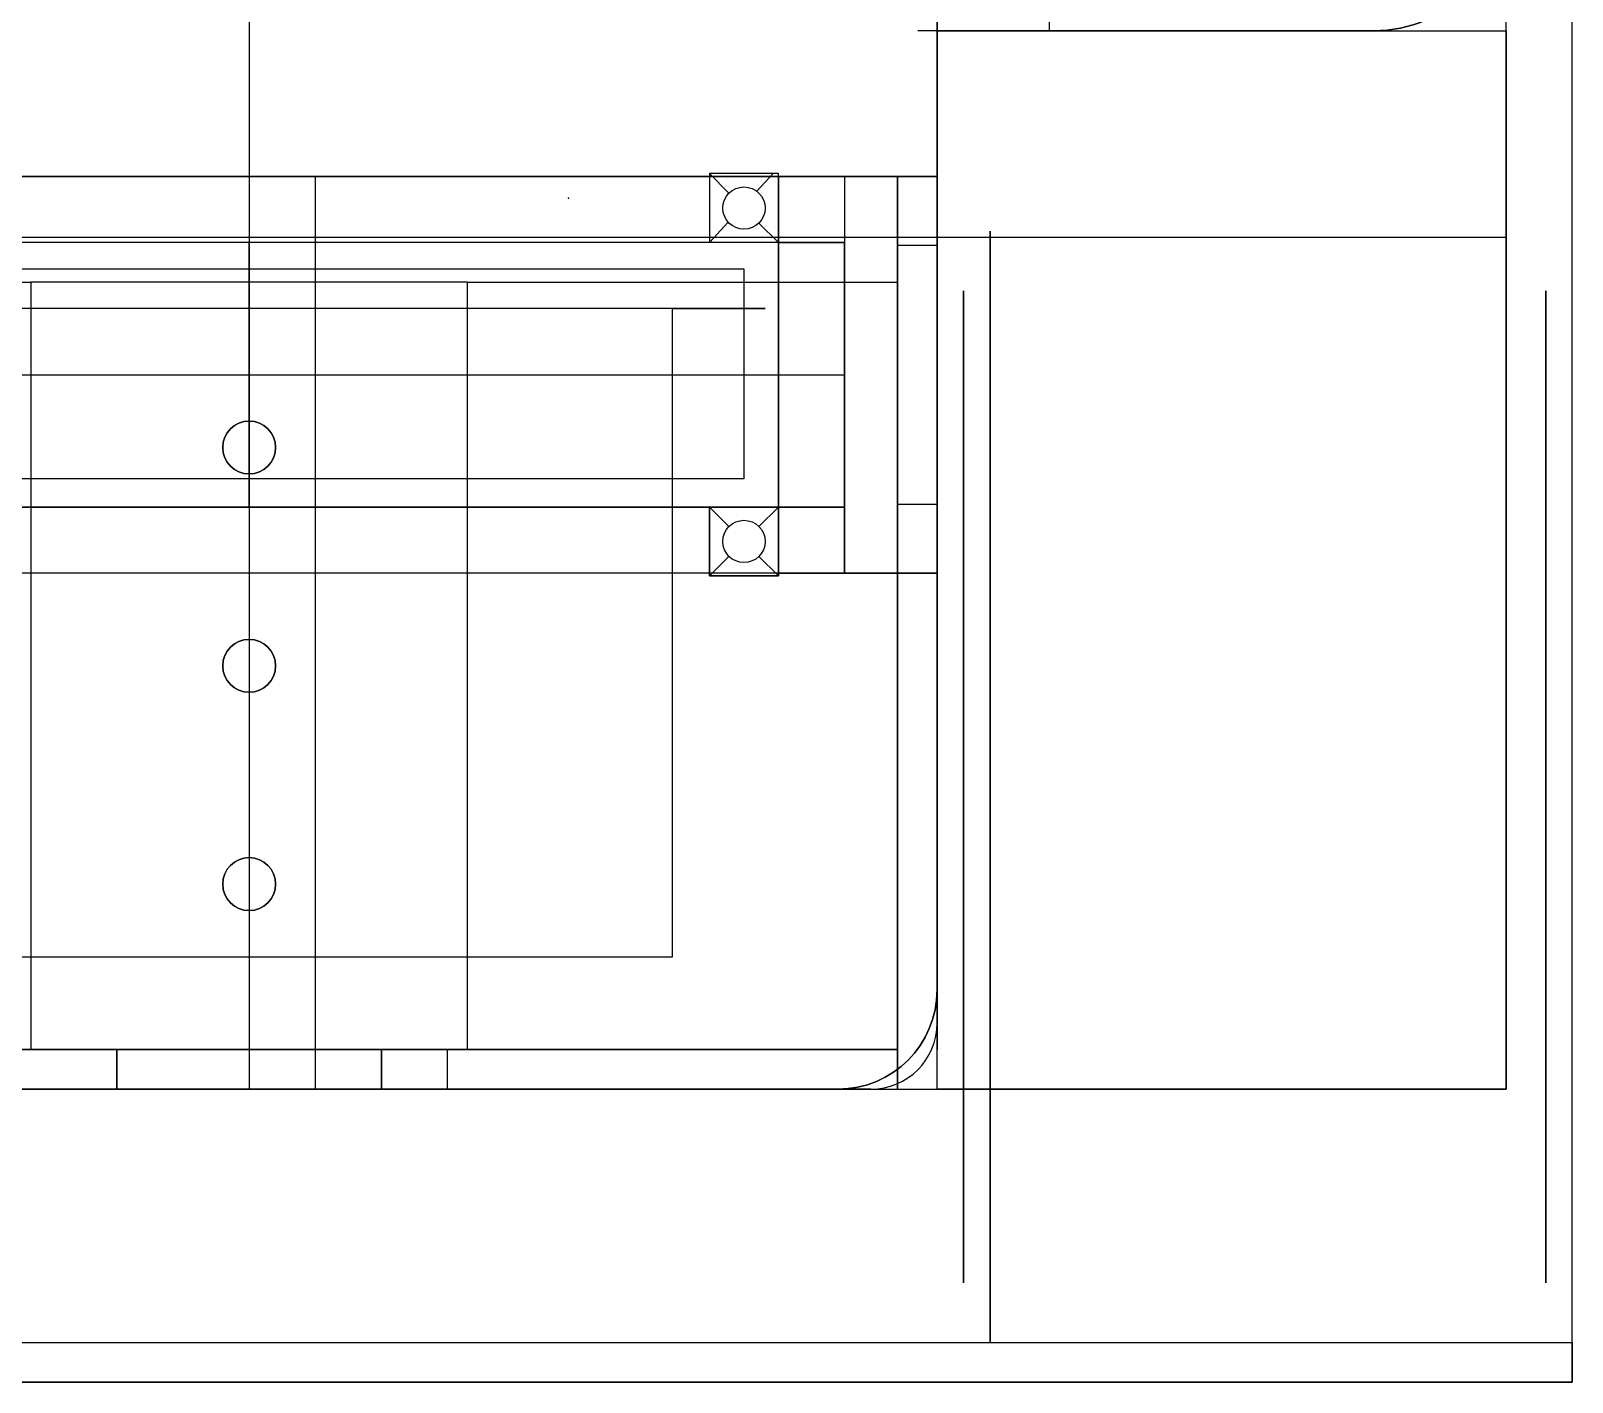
# Model space of a CAD drawing. Header units: millimetres. Extents: x -38 to 195, y -22 to 201.
# Drawn here: x 78.5 to 195, y -22.2 to 80 of the extents above; entities that cross this region are included whole.
import ezdxf

# ---------------------------------------------------------------- set-up
doc = ezdxf.new("R2010")
doc.units = ezdxf.units.MM
doc.header["$MEASUREMENT"] = 0
for name, color, linetype in [('75-50 wheel v2_Sketch1', 7, 'Continuous'), ('75-50 wheel v2_Sketch2', 7, 'Continuous'), ('75-50 wheel v2_Sketch3', 7, 'Continuous'), ('75-50 wheel v2_Sketch4', 7, 'Continuous'), ('Checker v1_Sketch1', 7, 'Continuous'), ('Checker v1_Sketch2', 7, 'Continuous'), ('E18-D80NK_Adjustable_Mounting_Bracket v7_Sketch1', 7, 'Continuous'), ('front weight v9_Sketch1', 7, 'Continuous'), ('robot v30#1_Sketch3', 7, 'Continuous'), ('rubber v2_Sketch1', 7, 'Continuous'), ('top bodY v24_Sketch1', 7, 'Continuous'), ('top bodY v24_Sketch10', 7, 'Continuous'), ('top bodY v24_Sketch14', 7, 'Continuous'), ('top bodY v24_Sketch16', 7, 'Continuous'), ('top bodY v24_Sketch17', 7, 'Continuous'), ('top bodY v24_Sketch5', 7, 'Continuous'), ('top bodY v24_Sketch6', 7, 'Continuous'), ('top bodY v24_Sketch7', 7, 'Continuous'), ('top bodY v24_Sketch9', 7, 'Continuous'), ('Worm Gear Holder v20_Sketch1', 7, 'Continuous'), ('Worm Gear Holder v20_Sketch10', 7, 'Continuous'), ('Worm Gear Holder v20_Sketch12', 7, 'Continuous'), ('Worm Gear Holder v20_Sketch13', 7, 'Continuous'), ('Worm Gear Holder v20_Sketch14', 7, 'Continuous'), ('Worm Gear Holder v20_Sketch16', 7, 'Continuous'), ('Worm Gear Holder v20_Sketch17', 7, 'Continuous'), ('Worm Gear Holder v20_Sketch18', 7, 'Continuous'), ('Worm Gear Holder v20_Sketch19', 7, 'Continuous'), ('Worm Gear Holder v20_Sketch2', 7, 'Continuous'), ('Worm Gear Holder v20_Sketch20', 7, 'Continuous'), ('Worm Gear Holder v20_Sketch21', 7, 'Continuous'), ('Worm Gear Holder v20_Sketch22', 7, 'Continuous'), ('Worm Gear Holder v20_Sketch26', 7, 'Continuous'), ('Worm Gear Holder v20_Sketch28', 7, 'Continuous'), ('Worm Gear Holder v20_Sketch29', 7, 'Continuous'), ('Worm Gear Holder v20_Sketch30', 7, 'Continuous'), ('Worm Gear Holder v20_Sketch31', 7, 'Continuous'), ('Worm Gear Holder v20_Sketch32', 7, 'Continuous'), ('Worm Gear Holder v20_Sketch33', 7, 'Continuous'), ('Worm Gear Holder v20_Sketch5', 7, 'Continuous'), ('Worm Gear Holder v20_Sketch6', 7, 'Continuous'), ('Worm Gear Holder v20_Sketch7', 7, 'Continuous'), ('Worm Gear Holder v20_Sketch8', 7, 'Continuous')]:
    doc.layers.add(name, color=color, linetype=linetype)

# ---------------------------------------------------------------- blocks, each defined once
blk = doc.blocks.new('WormGearHolderv20')
at = {"layer": 'Worm Gear Holder v20_Sketch1'}
for p, q in [((0, 5.6, 3.95), (0, 0, 3.95)), ((0, 0), (0, 5.6)), ((0, 5.6), (0, 5.6, 3.95)), ((0, 0, 1.95), (0, 5.5, 1.95)), ((0, 4.584, 1.162), (0, 4.464, 1.305)), ((0, 4.584, 2.738), (0, 4.464, 2.595)), ((0, 4.315, 0.938), (0, 4.196, 1.082)), ((0, 4.315, 2.962), (0, 4.196, 2.818)), ((0, 1.88, 0.95), (0, 3.7, 0.95)), ((0, 1.88, 2.95), (0, 3.7, 2.95)), ((0, 2.8, 3.95), (0, 2.8)), ((0, 1.285, 2.962), (0, 1.404, 2.818)), ((0, 1.285, 0.938), (0, 1.404, 1.082)), ((0, 1.15, 1.05), (0, 1.038, 0.916)), ((0, 1.016, 2.738), (0, 1.136, 2.595)), ((0, 1.016, 1.162), (0, 1.136, 1.305)), ((0, 0, 3.95), (0, 0))]:
    blk.add_line(p, q, dxfattribs=at)
at = {"layer": 'Worm Gear Holder v20_Sketch1', "extrusion": (1, 0, 0)}
for centre, radius in [((4.766, 3.36), 0.4), ((4.759, 0.59), 0.4), ((4.766, 3.36), 0.225), ((4.759, 0.59), 0.225), ((0.774, 3.36), 0.4), ((0.759, 0.59), 0.4), ((0.774, 3.36), 0.225), ((0.759, 0.59), 0.225)]:
    blk.add_circle(centre, radius, dxfattribs=at)
for centre, radius, start, end in [((3.7, 1.95), 1, 319.8563, 40.1437), ((4.45, 1.05), 0.175, 219.6585, 39.9527), ((4.45, 2.85), 0.175, 320.0473, 140.3415), ((3.7, 1.95), 1, 269.9935, 299.7548), ((3.7, 1.95), 1, 60.2452, 90.0065), ((1.9, 1.95), 1, 240.2452, 271.1546), ((1.9, 1.95), 1, 88.8454, 119.7548), ((1.15, 1.05), 0.175, 140.0473, 320.3415), ((1.15, 2.85), 0.175, 39.6585, 219.9527), ((1.9, 1.95), 1, 139.8563, 220.1437)]:
    blk.add_arc(centre, radius, start, end, dxfattribs=at)
at = {"layer": 'Worm Gear Holder v20_Sketch1'}
blk.add_point((0, 0), dxfattribs=at)
at = {"layer": 'Worm Gear Holder v20_Sketch10'}
for p, q in [((0.5, 5.9, 4.55), (4.2, 5.9, 4.55)), ((0.5, 5.9), (0.5, 5.9, 4.55)), ((0.5, 5.9, 2.275), (9.9, 5.9, 2.275)), ((9.9, 5.9), (0.5, 5.9)), ((9.15, 5.9, 3.8), (1.15, 5.9, 3.8)), ((9.15, 5.9, 0.75), (1.15, 5.9, 3.8)), ((1.15, 5.9, 3.8), (1.15, 5.9, 0.75)), ((1.15, 5.9, 0.75), (9.15, 5.9, 3.8)), ((1.15, 5.9, 0.75), (9.15, 5.9, 0.75)), ((4.2, 5.9, 4.55), (4.2, 5.9, 0.3)), ((4.2, 5.9, 0.3), (6.2, 5.9, 0.3)), ((6.2, 5.9, 0.3), (6.2, 5.9, 4.55)), ((6.2, 5.9, 4.55), (9.9, 5.9, 4.55))]:
    blk.add_line(p, q, dxfattribs=at)
for p in [(0, 5.9), (5.15, 5.9, 2.275)]:
    blk.add_point(p, dxfattribs=at)
at = {"layer": 'Worm Gear Holder v20_Sketch12'}
for p, q in [((6.2, 5.9, 0.3), (4.2, 5.9, 0.3)), ((4.2, 5.9, 0.3), (4.2, 5.6, 0.3)), ((6.2, 5.6, 0.3), (6.2, 5.9, 0.3)), ((3.55, 5.6, 0.3), (3.55, -0.2, 0.3)), ((4.2, 5.6, 0.3), (3.55, 5.6, 0.3)), ((6.85, 5.6, 0.3), (6.2, 5.6, 0.3)), ((6.85, -0.2, 0.3), (6.85, 5.6, 0.3)), ((0.3, -0.2, 0.3), (0.3, -1, 0.3)), ((3.55, -0.2, 0.3), (0.3, -0.2, 0.3)), ((10.1, -0.2, 0.3), (6.85, -0.2, 0.3)), ((0.3, -1, 0.3), (10.1, -1, 0.3))]:
    blk.add_line(p, q, dxfattribs=at)
for centre in [(5.2, 4.35, 0.3), (5.2, 2.7, 0.3), (5.2, 1.05, 0.3)]:
    blk.add_circle(centre, 0.2, dxfattribs=at)
blk.add_point((0, 0, 0.3), dxfattribs=at)
at = {"layer": 'Worm Gear Holder v20_Sketch13'}
for p, q in [((4.2, 5.9, 0.3), (4.2, 5.6, 0.3)), ((6.2, 5.9, 0.3), (4.2, 5.9, 0.3)), ((6.2, 5.6, 0.3), (6.2, 5.9, 0.3)), ((4.2, 5.6, 0.3), (3.55, 5.6, 0.3)), ((3.55, 5.6, 0.3), (3.55, -0.2, 0.3)), ((6.85, 5.6, 0.3), (6.2, 5.6, 0.3)), ((6.85, -0.2, 0.3), (6.85, 5.6, 0.3)), ((3.55, -0.2, 0.3), (0.3, -0.2, 0.3)), ((0.3, -0.2, 0.3), (0.3, -1, 0.3)), ((3.55, -0.2, 0.3), (6.85, -0.2, 0.3)), ((10.1, -0.2, 0.3), (6.85, -0.2, 0.3)), ((0.3, -1, 0.3), (10.1, -1, 0.3))]:
    blk.add_line(p, q, dxfattribs=at)
for centre in [(5.2, 4.35, 0.3), (5.2, 2.7, 0.3), (5.2, 1.05, 0.3)]:
    blk.add_circle(centre, 0.2, dxfattribs=at)
blk.add_point((0, 0, 0.3), dxfattribs=at)
at = {"layer": 'Worm Gear Holder v20_Sketch14'}
for p, q in [((0, -1, 0.3), (10.4, -1, 0.3)), ((0, -1, 4.55), (0, -1)), ((0, -1), (0, -1, 0.3)), ((10.4, -1), (0, -1)), ((0.3, -1, 4.55), (0, -1, 4.55)), ((0, -1), (10.4, -1)), ((10.1, -1, 0.3), (0.3, -1, 0.3)), ((0.3, -1, 0.3), (0.3, -1, 4.55))]:
    blk.add_line(p, q, dxfattribs=at)
blk.add_point((0, -1), dxfattribs=at)
at = {"layer": 'Worm Gear Holder v20_Sketch16'}
for p, q in [((0, 5.4, 4.55), (0, 5.4)), ((0, 5.4), (0, -3)), ((0, -1, 4.55), (0, 5.4, 4.55)), ((0, 4.584, 1.162), (0, 4.464, 1.305)), ((0, 4.464, 2.595), (0, 4.584, 2.738)), ((0, 4.315, 2.962), (0, 4.196, 2.818)), ((0, 4.196, 1.082), (0, 4.315, 0.938)), ((0, 3.7, 2.95), (0, 1.92, 2.95)), ((0, 1.92, 0.95), (0, 3.7, 0.95)), ((0, 1.285, 0.938), (0, 1.404, 1.082)), ((0, 1.404, 2.818), (0, 1.285, 2.962)), ((0, 1.016, 2.738), (0, 1.136, 2.595)), ((0, 1.136, 1.305), (0, 1.016, 1.162)), ((0, -1, 0.3), (0, -1, 4.55)), ((0, -3, 0.3), (0, -1, 0.3)), ((0, -3, 0.3), (0, -2.1, 0.3)), ((0, -2.1), (0, -3)), ((0, -2.1, 0.3), (0, -2.1))]:
    blk.add_line(p, q, dxfattribs=at)
at = {"layer": 'Worm Gear Holder v20_Sketch16', "extrusion": (-1, 0, 0)}
for centre in [(-4.766, 3.36), (-4.759, 0.59), (-0.774, 3.36), (-0.759, 0.59)]:
    blk.add_circle(centre, 0.325, dxfattribs=at)
for centre, radius, start, end in [((-3.7, 1.95), 1, 139.8563, 220.1437), ((-4.45, 1.05), 0.175, 140.0473, 320.3415), ((-4.45, 2.85), 0.175, 39.6585, 219.9527), ((-3.7, 1.95), 1, 89.9935, 119.7548), ((-3.7, 1.95), 1, 240.2452, 270.0065), ((-1.9, 1.95), 1, 268.8454, 299.7548), ((-1.9, 1.95), 1, 60.2452, 91.1546), ((-1.15, 1.05), 0.175, 219.6585, 39.9527), ((-1.15, 2.85), 0.175, 320.0473, 140.3415), ((-1.9, 1.95), 1, 319.8563, 40.1437)]:
    blk.add_arc(centre, radius, start, end, dxfattribs=at)
at = {"layer": 'Worm Gear Holder v20_Sketch16'}
blk.add_point((0, 0), dxfattribs=at)
at = {"layer": 'Worm Gear Holder v20_Sketch17'}
for p, q in [((6.2, 5.9, 0.3), (4.2, 5.9, 0.3)), ((4.2, 5.9, 0.3), (4.2, 5.6, 0.3)), ((6.2, 5.6, 0.3), (6.2, 5.9, 0.3)), ((3.55, 5.6, 0.3), (3.55, -0.2, 0.3)), ((4.2, 5.6, 0.3), (3.55, 5.6, 0.3)), ((6.85, 5.6, 0.3), (6.2, 5.6, 0.3)), ((6.85, -0.2, 0.3), (6.85, 5.6, 0.3)), ((0.3, -0.2, 0.3), (0.3, -1, 0.3)), ((3.55, -0.2, 0.3), (0.3, -0.2, 0.3)), ((10.1, -0.2, 0.3), (6.85, -0.2, 0.3)), ((0.3, -1, 0.3), (0, -1, 0.3)), ((0, -1, 0.3), (0, -2.1, 0.3)), ((0, -2.1, 0.3), (-0.85, -2.1, 0.3)), ((-0.85, -2.1, 0.3), (-0.85, -3, 0.3)), ((0, -2.1, 0.3), (0, -3, 0.3))]:
    blk.add_line(p, q, dxfattribs=at)
for centre in [(5.2, 4.35, 0.3), (5.2, 2.7, 0.3), (5.2, 1.05, 0.3)]:
    blk.add_circle(centre, 0.2, dxfattribs=at)
blk.add_point((0, 0, 0.3), dxfattribs=at)
at = {"layer": 'Worm Gear Holder v20_Sketch18'}
for p, q in [((9.9, 5.9, 4.55), (0.5, 5.9, 4.55)), ((0.3, 5.6, 4.55), (10.1, 5.6, 4.55)), ((0.3, 5.6, 4.55), (10.1, 5.6, 4.55)), ((0.3, -1, 4.55), (0.3, 5.6, 4.55)), ((0.3, 5.6, 4.55), (0.3, -1, 4.55)), ((0, 5.4, 4.55), (0, -1, 4.55)), ((0, -1, 4.55), (0.3, -1, 4.55)), ((10.1, -1, 4.55), (0.3, -1, 4.55))]:
    blk.add_line(p, q, dxfattribs=at)
blk.add_arc((0.5, 5.4, 4.55), 0.5, 90, 180, dxfattribs=at)
blk.add_point((0, 0, 4.55), dxfattribs=at)
at = {"layer": 'Worm Gear Holder v20_Sketch19'}
for p, q in [((3.55, 5.6, 0.3), (3.55, -0.2, 0.3)), ((6.85, 5.6, 0.3), (3.55, 5.6, 0.3)), ((6.85, -0.2, 0.3), (6.85, 5.6, 0.3)), ((0.3, -0.2, 0.3), (0.3, -1, 0.3)), ((3.55, -0.2, 0.3), (0.3, -0.2, 0.3)), ((10.1, -0.2, 0.3), (6.85, -0.2, 0.3)), ((0.3, -1, 0.3), (0, -1, 0.3)), ((0, -1, 0.3), (0, -2.1, 0.3)), ((-0.85, -2.1, 0.3), (-0.85, -3, 0.3)), ((0, -2.1, 0.3), (-0.85, -2.1, 0.3))]:
    blk.add_line(p, q, dxfattribs=at)
for centre in [(5.2, 4.35, 0.3), (5.2, 2.7, 0.3), (5.2, 1.05, 0.3)]:
    blk.add_circle(centre, 0.2, dxfattribs=at)
blk.add_point((0, 0, 0.3), dxfattribs=at)
at = {"layer": 'Worm Gear Holder v20_Sketch2'}
for p, q in [((0.3, 0), (0.3, 5.6)), ((0.3, 5.6, 3.95), (0.3, 0, 3.95)), ((0.3, 0), (0.3, 5.6)), ((0.3, 5.6), (0.3, 5.6, 0.3)), ((0.3, 5.6, 0.3), (0.3, 0, 0.3)), ((0.3, 5.6), (0.3, 5.6, 3.95)), ((0.3, 4.584, 2.738), (0.3, 4.464, 2.595)), ((0.3, 4.464, 1.305), (0.3, 4.584, 1.162)), ((0.3, 4.196, 2.818), (0.3, 4.315, 2.962)), ((0.3, 4.315, 0.938), (0.3, 4.196, 1.082)), ((0.3, 1.92, 2.95), (0.3, 3.7, 2.95)), ((0.3, 3.7, 0.95), (0.3, 1.92, 0.95)), ((0.3, 1.404, 1.082), (0.3, 1.285, 0.938)), ((0.3, 1.285, 2.962), (0.3, 1.404, 2.818)), ((0.3, 1.136, 2.595), (0.3, 1.016, 2.738)), ((0.3, 1.016, 1.162), (0.3, 1.136, 1.305)), ((0.3, 0, 3.95), (0.3, 0)), ((0.3, 0, 0.3), (0.3, 0))]:
    blk.add_line(p, q, dxfattribs=at)
at = {"layer": 'Worm Gear Holder v20_Sketch2', "extrusion": (1, 0, 0)}
for centre in [(4.766, 3.36, 0.3), (4.759, 0.59, 0.3), (0.774, 3.36, 0.3), (0.759, 0.59, 0.3)]:
    blk.add_circle(centre, 0.225, dxfattribs=at)
for centre, radius, start, end in [((3.7, 1.95, 0.3), 1, 319.8563, 40.1437), ((4.45, 1.05, 0.3), 0.175, 219.6585, 39.9527), ((4.45, 2.85, 0.3), 0.175, 320.0473, 140.3415), ((3.7, 1.95, 0.3), 1, 60.2452, 90.0065), ((3.7, 1.95, 0.3), 1, 269.9935, 299.7548), ((1.9, 1.95, 0.3), 1, 240.2452, 271.1546), ((1.9, 1.95, 0.3), 1, 88.8454, 119.7548), ((1.15, 1.05, 0.3), 0.175, 140.0473, 320.3415), ((1.15, 2.85, 0.3), 0.175, 39.6585, 219.9527), ((1.9, 1.95, 0.3), 1, 139.8563, 220.1437)]:
    blk.add_arc(centre, radius, start, end, dxfattribs=at)
at = {"layer": 'Worm Gear Holder v20_Sketch2'}
blk.add_point((0.3, 0), dxfattribs=at)
at = {"layer": 'Worm Gear Holder v20_Sketch20'}
for p, q in [((3.55, 5.6, 0.3), (3.55, -0.2, 0.3)), ((6.85, 5.6, 0.3), (3.55, 5.6, 0.3)), ((6.85, -0.2, 0.3), (6.85, 5.6, 0.3)), ((3.55, -0.2, 0.3), (0.3, -0.2, 0.3)), ((0.3, -0.2, 0.3), (0.3, -1, 0.3)), ((10.1, -0.2, 0.3), (6.85, -0.2, 0.3)), ((0.3, -1, 0.3), (0, -1, 0.3)), ((0, -1, 0.3), (0, -2.1, 0.3)), ((-0.85, -2.1, 0.3), (-0.85, -3, 0.3)), ((0, -2.1, 0.3), (-0.85, -2.1, 0.3))]:
    blk.add_line(p, q, dxfattribs=at)
for centre in [(5.2, 4.35, 0.3), (5.2, 2.7, 0.3), (5.2, 1.05, 0.3)]:
    blk.add_circle(centre, 0.2, dxfattribs=at)
blk.add_point((0, 0, 0.3), dxfattribs=at)
at = {"layer": 'Worm Gear Holder v20_Sketch21'}
for p, q in [((9.9, 5.9, 4.55), (0.5, 5.9, 4.55)), ((0, 5.4, 4.55), (0, -1, 4.55)), ((0, -1, 4.55), (10.4, -1, 4.55))]:
    blk.add_line(p, q, dxfattribs=at)
blk.add_arc((0.5, 5.4, 4.55), 0.5, 90, 180, dxfattribs=at)
blk.add_point((0, 0, 4.55), dxfattribs=at)
at = {"layer": 'Worm Gear Holder v20_Sketch22'}
for p, q in [((0, -1, 4.55), (0, 2, 4.55)), ((0.3, 2, 4.55), (0, 2, 4.55)), ((0, 2, 4.55), (10.4, 2, 4.55)), ((0.3, -1, 4.55), (0.3, 2, 4.55)), ((0.3, 2, 4.55), (0.3, 1.479, 4.55)), ((0.3, 1.479, 4.55), (0, 1.479, 4.55)), ((0.3, -0.479, 4.55), (0, -0.479, 4.55)), ((0.3, -1, 4.55), (0.3, -0.479, 4.55)), ((0.3, -1, 4.55), (0, -1, 4.55))]:
    blk.add_line(p, q, dxfattribs=at)
blk.add_point((0, 0, 4.55), dxfattribs=at)
at = {"layer": 'Worm Gear Holder v20_Sketch26'}
for p, q in [((0, 2, 4.55), (0, -1, 4.55)), ((1.2, 2, 4.55), (0, 2, 4.55)), ((0, 2, 4.55), (10.4, 2, 4.55)), ((0.7, 2, 4.55), (0.7, 1.5, 4.55)), ((0.7, -1, 4.55), (0.7, 2, 4.55)), ((1.2, 1.5, 4.55), (1.2, 2, 4.55)), ((1.2, -1, 4.55), (1.2, 2, 4.55)), ((1.2, 1.5, 4.55), (0.7, 1.5, 4.55)), ((0.7, -1, 4.55), (0.7, -0.5, 4.55)), ((1.2, -0.5, 4.55), (0.7, -0.5, 4.55)), ((0, -1, 4.55), (1.2, -1, 4.55))]:
    blk.add_line(p, q, dxfattribs=at)
blk.add_point((0, 0, 4.55), dxfattribs=at)
at = {"layer": 'Worm Gear Holder v20_Sketch28'}
for p, q in [((0.7, -0.5, 6.75), (0.7, 1.5, 6.75)), ((0.7, 1.5, 6.75), (0.7, 1.5, 4.55)), ((0.7, 1.5, 4.55), (0.7, -0.5, 4.55)), ((0.7, 1.2, 6.5), (0.7, -0.2, 6.5)), ((0.7, 1.2, 4.7), (0.7, 1.2, 6.5)), ((0.7, -0.2, 4.7), (0.7, 1.2, 4.7)), ((0.7, -0.2, 6.5), (0.7, -0.2, 4.7)), ((0.7, -0.5, 4.55), (0.7, -0.5, 6.75))]:
    blk.add_line(p, q, dxfattribs=at)
blk.add_point((0.7, 0), dxfattribs=at)
at = {"layer": 'Worm Gear Holder v20_Sketch29'}
for p, q in [((1.2, -0.5, 4.55), (1.2, 1.5, 4.55)), ((1.2, 1.5, 4.55), (1.2, 1.5, 6.75)), ((1.2, -0.5, 6.75), (1.2, 1.5, 6.75)), ((1.2, 1.5, 6.75), (1.2, 1.5, 6.5)), ((1.2, -0.5, 6.5), (1.2, 1.5, 6.5)), ((1.2, 1.5, 6.75), (1.2, -0.5, 6.75)), ((1.2, 1.2, 6.5), (1.2, 1.2, 4.7)), ((1.2, -0.2, 6.5), (1.2, 1.2, 6.5)), ((1.2, 1.2, 4.7), (1.2, -0.2, 4.7)), ((1.2, -0.2, 4.7), (1.2, -0.2, 6.5)), ((1.2, -0.5, 6.5), (1.2, -0.5, 6.75)), ((1.2, -0.5, 6.75), (1.2, -0.5, 4.55))]:
    blk.add_line(p, q, dxfattribs=at)
blk.add_point((1.2, 0), dxfattribs=at)
at = {"layer": 'Worm Gear Holder v20_Sketch30'}
for p, q in [((1.2, 1.5, 6.75), (1.2, 2.021, 6.75)), ((1.2, 2.021, 6.75), (1.721, 2.021, 6.75)), ((1.721, 2.021, 6.75), (1.721, 1.5, 6.75)), ((9.7, 1.5, 6.75), (0.7, 1.5, 6.75)), ((0.7, 1.5, 6.75), (0.7, -0.5, 6.75)), ((0.7, 1.5, 6.75), (9.7, 1.5, 6.75)), ((1.2, 1.5, 6.75), (1.721, 1.5, 6.75)), ((5.2, 1.5, 6.75), (5.2, -0.5, 6.75)), ((9.7, 0.5, 6.75), (0.7, 0.5, 6.75)), ((0.7, -0.5, 6.75), (9.7, -0.5, 6.75)), ((1.2, -0.5, 6.75), (1.2, -1.021, 6.75)), ((1.2, -0.5, 6.75), (1.721, -0.5, 6.75)), ((1.721, -1.021, 6.75), (1.721, -0.5, 6.75)), ((1.2, -1.021, 6.75), (1.721, -1.021, 6.75))]:
    blk.add_line(p, q, dxfattribs=at)
blk.add_point((0, 0, 6.75), dxfattribs=at)
at = {"layer": 'Worm Gear Holder v20_Sketch31'}
for p, q in [((1.721, 2.021, 6.75), (1.2, 2.021, 6.75)), ((1.2, 2.021, 6.75), (1.2, 1.5, 6.75)), ((1.2, 2.021, 6.75), (1.347, 1.874, 6.75)), ((1.574, 1.874, 6.75), (1.721, 2.021, 6.75)), ((1.721, 1.5, 6.75), (1.721, 2.021, 6.75)), ((1.2, 1.5, 6.75), (1.347, 1.647, 6.75)), ((1.574, 1.647, 6.75), (1.721, 1.5, 6.75)), ((0.7, 1.5, 6.75), (0.7, -0.5, 6.75)), ((1.2, 1.5, 6.75), (0.7, 1.5, 6.75)), ((1.2, 1.5, 6.75), (1.721, 1.5, 6.75)), ((8.679, 1.5, 6.75), (1.721, 1.5, 6.75)), ((0.7, -0.5, 6.75), (1.2, -0.5, 6.75)), ((1.2, -0.5, 6.75), (1.347, -0.647, 6.75)), ((1.2, -0.5, 6.75), (1.2, -1.021, 6.75)), ((1.721, -0.5, 6.75), (1.579, -0.653, 6.75)), ((1.721, -1.021, 6.75), (1.721, -0.5, 6.75)), ((1.721, -0.5, 6.75), (8.679, -0.5, 6.75)), ((1.363, -0.888, 6.75), (1.24, -1.021, 6.75)), ((1.574, -0.874, 6.75), (1.721, -1.021, 6.75)), ((1.2, -1.021, 6.75), (1.721, -1.021, 6.75))]:
    blk.add_line(p, q, dxfattribs=at)
for centre in [(1.46, 1.76, 6.75), (1.46, -0.76, 6.75)]:
    blk.add_circle(centre, 0.16, dxfattribs=at)
blk.add_point((0, 0, 6.75), dxfattribs=at)
at = {"layer": 'Worm Gear Holder v20_Sketch32'}
for p, q in [((1.2, 2.021, 6.75), (1.2, 1.5, 6.75)), ((1.721, 2.021, 6.75), (1.2, 2.021, 6.75)), ((1.721, 1.5, 6.75), (1.721, 2.021, 6.75)), ((1.2, 1.5, 6.75), (0.7, 1.5, 6.75)), ((0.7, 1.5, 6.75), (0.7, -0.5, 6.75)), ((8.679, 1.5, 6.75), (1.721, 1.5, 6.75)), ((1.46, -0.3, 6.75), (1.46, 1.287, 6.75)), ((1.46, 1.287, 6.75), (9, 1.287, 6.75)), ((9, -0.3, 6.75), (1.46, -0.3, 6.75)), ((0.7, -0.5, 6.75), (1.2, -0.5, 6.75)), ((1.2, -0.5, 6.75), (1.2, -1.021, 6.75)), ((1.721, -0.5, 6.75), (8.679, -0.5, 6.75)), ((1.721, -1.021, 6.75), (1.721, -0.5, 6.75)), ((1.2, -1.021, 6.75), (1.721, -1.021, 6.75))]:
    blk.add_line(p, q, dxfattribs=at)
for centre in [(1.46, 1.76, 6.75), (1.46, -0.76, 6.75)]:
    blk.add_circle(centre, 0.16, dxfattribs=at)
blk.add_point((0, 0, 6.75), dxfattribs=at)
at = {"layer": 'Worm Gear Holder v20_Sketch33'}
for p, q in [((9.65, 5.9), (0.75, 5.9)), ((0, 5.15), (0, -2.1))]:
    blk.add_line(p, q, dxfattribs=at)
for centre in [(5.2, 4.35), (5.2, 2.7), (5.2, 1.05)]:
    blk.add_circle(centre, 0.2, dxfattribs=at)
blk.add_arc((0.75, 5.15), 0.75, 90, 180, dxfattribs=at)
at = {"layer": 'Worm Gear Holder v20_Sketch5'}
for p, q in [((0.3, 5.6, 0.3), (0.3, 5.9, 0.3)), ((0.3, 0, 0.3), (0.3, 5.9, 0.3)), ((0.3, 5.9, 0.3), (0.3, 5.9, 3.95)), ((0.3, 5.9, 3.95), (0.3, 0, 3.95)), ((0.3, 5.9, 0.3), (0.3, 5.9, 3.95)), ((0.3, 5.9, 3.95), (0.3, 5.6, 3.95)), ((0.3, 5.6, 3.95), (0.3, 5.6, 0.3)), ((0.3, 4.464, 1.305), (0.3, 4.584, 1.162)), ((0.3, 4.584, 2.738), (0.3, 4.464, 2.595)), ((0.3, 4.315, 0.938), (0.3, 4.196, 1.082)), ((0.3, 4.196, 2.818), (0.3, 4.315, 2.962)), ((0.3, 1.92, 2.95), (0.3, 3.7, 2.95)), ((0.3, 3.7, 0.95), (0.3, 1.92, 0.95)), ((0.3, 1.404, 1.082), (0.3, 1.285, 0.938)), ((0.3, 1.285, 2.962), (0.3, 1.404, 2.818)), ((0.3, 1.016, 1.162), (0.3, 1.136, 1.305)), ((0.3, 1.136, 2.595), (0.3, 1.016, 2.738)), ((0.3, 0, 3.95), (0.3, 0, 0.3))]:
    blk.add_line(p, q, dxfattribs=at)
at = {"layer": 'Worm Gear Holder v20_Sketch5', "extrusion": (1, 0, 0)}
for centre in [(4.766, 3.36, 0.3), (4.759, 0.59, 0.3), (0.774, 3.36, 0.3), (0.759, 0.59, 0.3)]:
    blk.add_circle(centre, 0.225, dxfattribs=at)
for centre, radius, start, end in [((3.7, 1.95, 0.3), 1, 319.8563, 40.1437), ((4.45, 1.05, 0.3), 0.175, 219.6585, 39.9527), ((4.45, 2.85, 0.3), 0.175, 320.0473, 140.3415), ((3.7, 1.95, 0.3), 1, 269.9935, 299.7548), ((3.7, 1.95, 0.3), 1, 60.2452, 90.0065), ((1.9, 1.95, 0.3), 1, 240.2452, 271.1546), ((1.9, 1.95, 0.3), 1, 88.8454, 119.7548), ((1.15, 2.85, 0.3), 0.175, 39.6585, 219.9527), ((1.15, 1.05, 0.3), 0.175, 140.0473, 320.3415), ((1.9, 1.95, 0.3), 1, 139.8563, 220.1437)]:
    blk.add_arc(centre, radius, start, end, dxfattribs=at)
at = {"layer": 'Worm Gear Holder v20_Sketch5'}
blk.add_point((0.3, 0), dxfattribs=at)
at = {"layer": 'Worm Gear Holder v20_Sketch6'}
for p, q in [((4.7, 5.9, 0.3), (3.7, 5.9, 0.3)), ((3.7, 5.9, 0.3), (3.7, 5.6, 0.3)), ((4.7, -1, 0.3), (4.7, 5.9, 0.3)), ((0.3, -0.2, 0.3), (0.3, 5.6, 0.3)), ((0.3, 5.6, 0.3), (0.3, -1, 0.3)), ((0.3, 5.6, 0.3), (3.55, 5.6, 0.3)), ((3.7, 5.6, 0.3), (0.3, 5.6, 0.3)), ((3.55, 5.6, 0.3), (3.55, -0.2, 0.3)), ((3.55, -0.2, 0.3), (0.3, -0.2, 0.3)), ((0.3, -1, 0.3), (4.7, -1, 0.3))]:
    blk.add_line(p, q, dxfattribs=at)
blk.add_point((0, 0, 0.3), dxfattribs=at)
at = {"layer": 'Worm Gear Holder v20_Sketch7'}
for p, q in [((0.3, 5.6, 4.55), (0.3, 5.6)), ((0.3, 5.6), (3.55, 5.6)), ((0.3, 5.6, 4.55), (8.1, 5.6, 4.55)), ((4.2, 5.6, 4.55), (0.3, 5.6, 4.55)), ((0.3, 5.6, 4.05), (0.3, 5.6, 4.55)), ((8.1, 5.6, 4.05), (0.3, 5.6, 4.05)), ((3.55, 5.6), (3.55, 5.6, 0.3)), ((3.55, 5.6, 0.3), (4.2, 5.6, 0.3)), ((4.2, 5.6, 0.3), (4.2, 5.6, 4.55)), ((6.2, 5.6, 0.3), (6.85, 5.6, 0.3)), ((6.2, 5.6, 4.55), (6.2, 5.6, 0.3)), ((10.1, 5.6, 4.55), (6.2, 5.6, 4.55)), ((6.85, 5.6, 0.3), (6.85, 5.6)), ((6.85, 5.6), (10.1, 5.6))]:
    blk.add_line(p, q, dxfattribs=at)
blk.add_point((0, 5.6), dxfattribs=at)
at = {"layer": 'Worm Gear Holder v20_Sketch8'}
for p, q in [((4.2, 5.9, 4.55), (0.5, 5.9, 4.55)), ((4.2, 5.6, 4.55), (4.2, 5.9, 4.55)), ((9.9, 5.9, 4.55), (6.2, 5.9, 4.55)), ((6.2, 5.9, 4.55), (6.2, 5.6, 4.55)), ((0.3, 5.6, 4.55), (4.2, 5.6, 4.55)), ((0.3, -1, 4.55), (0.3, 5.6, 4.55)), ((6.2, 5.6, 4.55), (10.1, 5.6, 4.55)), ((0, 5.4, 4.55), (0, -1, 4.55)), ((2, 4.9, 4.55), (2, 0, 4.55)), ((8.4, 4.9, 4.55), (2, 4.9, 4.55)), ((2, 0, 4.55), (1.3, 0, 4.55)), ((1.3, 0, 4.55), (7.1, 0, 4.55)), ((0, -1, 4.55), (0.3, -1, 4.55))]:
    blk.add_line(p, q, dxfattribs=at)
blk.add_arc((0.5, 5.4, 4.55), 0.5, 90, 180, dxfattribs=at)
blk.add_point((0, 0, 4.55), dxfattribs=at)
blk = doc.blocks.new('topbodYv24')
at = {"layer": 'top bodY v24_Sketch1'}
for p, q in [((9.5, 12.881), (9.5, 0)), ((19, 0), (19, 12.881)), ((14.7, 8), (19, 8)), ((14.7, 0), (14.7, 8)), ((19, 8), (19, 0)), ((0, 6.44), (19, 6.44)), ((0, 0), (19, 0)), ((19, 0), (14.7, 0))]:
    blk.add_line(p, q, dxfattribs=at)
at = {"layer": 'top bodY v24_Sketch10'}
for p, q in [((14.7, 0.75, 1.793), (14.7, 8, 1.793)), ((14.7, 8, 1.793), (18, 8, 1.793)), ((5.05, 0, 1.793), (13.95, 0, 1.793))]:
    blk.add_line(p, q, dxfattribs=at)
for centre in [(9.5, 4.85, 1.793), (9.5, 3.2, 1.793), (9.5, 1.55, 1.793)]:
    blk.add_circle(centre, 0.2, dxfattribs=at)
for centre, radius, end in [((18, 9, 1.793), 1, 360), ((13.95, 0.75, 1.793), 0.75, 0)]:
    blk.add_arc(centre, radius, 270, end, dxfattribs=at)
at = {"layer": 'top bodY v24_Sketch14'}
for p, q in [((4.3, 6.9, 1.707), (14.7, 6.9, 1.707)), ((4.3, 6.9, 6.343), (14.7, 6.9, 6.343)), ((14.4, 6.9, 6.043), (4.6, 6.9, 6.043)), ((14.7, 6.9, 2.093), (14.4, 6.9, 2.093)), ((14.4, 6.9, 2.093), (14.4, 6.9, 6.043)), ((14.7, 6.9, 6.343), (14.7, 6.9, 2.093)), ((14.7, 6.9, 1.707), (14.7, 6.9, 2.093))]:
    blk.add_line(p, q, dxfattribs=at)
blk.add_point((14.7, 6.9, -1.793), dxfattribs=at)
at = {"layer": 'top bodY v24_Sketch16'}
for p, q in [((14.7, 0.75, 1.793), (14.7, 8, 1.793)), ((14.7, 8, 1.793), (18, 8, 1.793)), ((5.05, 0, 1.793), (13.95, 0, 1.793))]:
    blk.add_line(p, q, dxfattribs=at)
for centre in [(9.5, 4.85, 1.793), (9.5, 3.2, 1.793), (9.5, 1.55, 1.793)]:
    blk.add_circle(centre, 0.2, dxfattribs=at)
for centre, radius, end in [((18, 9, 1.793), 1, 360), ((13.95, 0.75, 1.793), 0.75, 0)]:
    blk.add_arc(centre, radius, 270, end, dxfattribs=at)
at = {"layer": 'top bodY v24_Sketch17'}
for p, q in [((18, 8, 1.543), (14.7, 8, 1.543)), ((14.7, 8, 1.543), (14.7, 0.75, 1.543)), ((13.95, 0, 1.543), (5.05, 0, 1.543))]:
    blk.add_line(p, q, dxfattribs=at)
at = {"layer": 'top bodY v24_Sketch17', "extrusion": (0, 0, -1)}
for centre in [(-9.5, 4.85, -1.543), (-9.5, 3.2, -1.543), (-9.5, 1.55, -1.543)]:
    blk.add_circle(centre, 0.2, dxfattribs=at)
for centre, radius in [((-18, 9, -1.543), 1), ((-13.95, 0.75, -1.543), 0.75)]:
    blk.add_arc(centre, radius, 180, 270, dxfattribs=at)
at = {"layer": 'top bodY v24_Sketch5'}
for p, q in [((14.7, 8, 1.793), (18, 8, 1.793)), ((14.7, 0.75, 1.793), (14.7, 8, 1.793)), ((5.05, 0, 1.793), (13.95, 0, 1.793))]:
    blk.add_line(p, q, dxfattribs=at)
for centre in [(9.5, 4.85, 1.793), (9.5, 3.2, 1.793), (9.5, 1.55, 1.793)]:
    blk.add_circle(centre, 0.2, dxfattribs=at)
for centre, radius, end in [((18, 9, 1.793), 1, 360), ((13.95, 0.75, 1.793), 0.75, 0)]:
    blk.add_arc(centre, radius, 270, end, dxfattribs=at)
at = {"layer": 'top bodY v24_Sketch6'}
for p, q in [((14.7, 8, 1.793), (14.555, 8, 1.793)), ((14.7, 0.75, 1.793), (14.7, 8, 1.793)), ((14.7, 8, 1.793), (18, 8, 1.793)), ((5.05, 0, 1.793), (13.95, 0, 1.793))]:
    blk.add_line(p, q, dxfattribs=at)
for centre in [(9.5, 4.85, 1.793), (9.5, 3.2, 1.793), (9.5, 1.55, 1.793)]:
    blk.add_circle(centre, 0.2, dxfattribs=at)
for centre, radius, end in [((18, 9, 1.793), 1, 360), ((13.95, 0.75, 1.793), 0.75, 0)]:
    blk.add_arc(centre, radius, 270, end, dxfattribs=at)
at = {"layer": 'top bodY v24_Sketch7'}
for p, q in [((14.7, 8, 2.093), (14.7, 6.9, 2.093)), ((14.7, 0.5, 1.793), (14.7, 8, 1.793)), ((14.7, 8, 1.793), (14.7, 8, 2.093)), ((14.7, 6.9, 6.343), (14.7, 0.5, 6.343)), ((14.7, 6.9, 2.093), (14.7, 6.9, 6.343)), ((14.7, 4.764, 3.098), (14.7, 4.884, 2.955)), ((14.7, 4.884, 4.531), (14.7, 4.764, 4.388)), ((14.7, 4.615, 2.731), (14.7, 4.496, 2.875)), ((14.7, 4.496, 4.611), (14.7, 4.615, 4.755)), ((14.7, 2.2, 4.743), (14.7, 3.98, 4.743)), ((14.7, 3.98, 2.743), (14.7, 2.2, 2.743)), ((14.7, 1.704, 2.875), (14.7, 1.585, 2.731)), ((14.7, 1.585, 4.755), (14.7, 1.704, 4.611)), ((14.7, 1.316, 2.955), (14.7, 1.436, 3.098)), ((14.7, 1.436, 4.388), (14.7, 1.316, 4.531)), ((14.7, 0.5, 6.343), (14.7, 0.5, 1.793))]:
    blk.add_line(p, q, dxfattribs=at)
at = {"layer": 'top bodY v24_Sketch7', "extrusion": (1, 9.4815e-33, 0)}
for centre in [(5.141, 2.383, 14.7), (5.126, 5.153, 14.7), (1.141, 2.383, 14.7), (1.134, 5.153, 14.7)]:
    blk.add_circle(centre, 0.325, dxfattribs=at)
at = {"layer": 'top bodY v24_Sketch7', "extrusion": (1, 1.33956e-32, -3.23545e-33)}
for centre, start, end in [((4, 3.743, 14.7), 319.8563, 40.1437), ((2.2, 3.743, 14.7), 139.8563, 220.1437)]:
    blk.add_arc(centre, 1, start, end, dxfattribs=at)
at = {"layer": 'top bodY v24_Sketch7', "extrusion": (1, 1.24028e-32, 1.09543e-33)}
for centre, start, end in [((4.75, 4.643, 14.7), 320.0473, 140.3415), ((1.45, 2.843, 14.7), 140.0473, 320.3415)]:
    blk.add_arc(centre, 0.175, start, end, dxfattribs=at)
at = {"layer": 'top bodY v24_Sketch7', "extrusion": (1, 1.2397e-32, -1.1591e-33)}
for centre, start, end in [((4.75, 2.843, 14.7), 219.6585, 39.9527), ((1.45, 4.643, 14.7), 39.6585, 219.9527)]:
    blk.add_arc(centre, 0.175, start, end, dxfattribs=at)
at = {"layer": 'top bodY v24_Sketch7', "extrusion": (1, 1.37595e-32, -7.66805e-34)}
for centre, start, end in [((4, 3.743, 14.7), 60.2452, 91.1546), ((2.2, 3.743, 14.7), 240.2452, 270.0065)]:
    blk.add_arc(centre, 1, start, end, dxfattribs=at)
at = {"layer": 'top bodY v24_Sketch7', "extrusion": (1, 1.23273e-32, -5.58113e-35)}
blk.add_arc((4, 3.743, 14.7), 1, 268.8454, 299.7548, dxfattribs=at)
at = {"layer": 'top bodY v24_Sketch7', "extrusion": (1, 1.2326e-32, 9.85669e-38)}
blk.add_arc((2.2, 3.743, 14.7), 1, 89.9935, 119.7548, dxfattribs=at)
at = {"layer": 'top bodY v24_Sketch7'}
blk.add_point((14.7, 5.9, -1.793), dxfattribs=at)
at = {"layer": 'top bodY v24_Sketch9'}
for p, q in [((14.7, 8, 1.793), (18, 8, 1.793)), ((14.7, 0.75, 1.793), (14.7, 8, 1.793)), ((5.05, 0, 1.793), (13.95, 0, 1.793))]:
    blk.add_line(p, q, dxfattribs=at)
for centre in [(9.5, 4.85, 1.793), (9.5, 3.2, 1.793), (9.5, 1.55, 1.793)]:
    blk.add_circle(centre, 0.2, dxfattribs=at)
for centre, radius, end in [((18, 9, 1.793), 1, 360), ((13.95, 0.75, 1.793), 0.75, 0)]:
    blk.add_arc(centre, radius, 270, end, dxfattribs=at)
blk = doc.blocks.new('E18-D80NK_Adjustable_Mounting_Bracketv7')
at = {"layer": 'E18-D80NK_Adjustable_Mounting_Bracket v7_Sketch1'}
blk.add_point((0, 0, 6.343), dxfattribs=at)
blk = doc.blocks.new('75-50wheelv2')
at = {"layer": '75-50 wheel v2_Sketch1'}
for radius in [3.725, 0.3]:
    blk.add_circle((0, 0), radius, dxfattribs=at)
blk.add_point((0, 0), dxfattribs=at)
at = {"layer": '75-50 wheel v2_Sketch2'}
for radius in [3.725, 3, 0.3]:
    blk.add_circle((0, 0, 4.4), radius, dxfattribs=at)
blk.add_point((0, 0, 4.4), dxfattribs=at)
at = {"layer": '75-50 wheel v2_Sketch3', "extrusion": (0, 0, -1)}
for radius in [3.75, 3.725, 0.3]:
    blk.add_circle((0, 0), radius, dxfattribs=at)
at = {"layer": '75-50 wheel v2_Sketch3'}
blk.add_point((0, 0), dxfattribs=at)
at = {"layer": '75-50 wheel v2_Sketch4'}
for radius in [3.75, 3.725, 3, 3]:
    blk.add_circle((0, 0, 4.4), radius, dxfattribs=at)
blk.add_point((0, 0, 4.4), dxfattribs=at)
blk = doc.blocks.new('rubberv2')
at = {"layer": 'rubber v2_Sketch1'}
for radius in [4.2, 3.7]:
    blk.add_circle((0, 0), radius, dxfattribs=at)
blk.add_point((0, 0), dxfattribs=at)
blk = doc.blocks.new('Checkerv1')
at = {"layer": 'Checker v1_Sketch1'}
for p, q in [((20, 20.3), (0, 20.3)), ((0, 20.3), (0, 0))]:
    blk.add_line(p, q, dxfattribs=at)
at = {"layer": 'Checker v1_Sketch2'}
for p, q in [((0, 20.3, 0.3), (20, 20.3, 0.3)), ((0, 20, 0.3), (0, 20.3, 0.3)), ((0, 20.3, 0.3), (0, 0, 0.3)), ((20, 20.3, 0.3), (0, 20.3, 0.3)), ((20, 20, 0.3), (0, 20, 0.3))]:
    blk.add_line(p, q, dxfattribs=at)
blk = doc.blocks.new('frontweightv9')
at = {"layer": 'front weight v9_Sketch1', "extrusion": (0, 0, -1)}
blk.add_arc((-18.085, 1.083), 1, 180, 270, dxfattribs=at)

msp = doc.modelspace()

# ---------------------------------------------------------------- linework, layer by layer
at = {"layer": 'robot v30#1_Sketch3'}
for p, q in [((155.5, 80, 20.93), (155.5, 89, 20.93)), ((147, 69, 20.93), (147, 80, 20.93)), ((147, 80, 20.93), (155.5, 80, 20.93)), ((144, 61, 20.93), (144, 69, 20.93)), ((144, 69, 20.93), (147, 69, 20.93)), ((46, 61, 20.93), (78.5, 61, 20.93)), ((78.5, 61, 20.93), (78.5, 3, 20.93)), ((111.5, 61, 20.93), (144, 61, 20.93)), ((111.5, 3, 20.93), (111.5, 61, 20.93)), ((78.5, 3, 20.93), (111.5, 3, 20.93))]:
    msp.add_line(p, q, dxfattribs=at)
for centre in [(95, 48.5, 20.93), (95, 32, 20.93), (95, 15.5, 20.93)]:
    msp.add_circle(centre, 2, dxfattribs=at)

# ---------------------------------------------------------------- block references
at = {"extrusion": (0.911602, 0.411074, -8.37619e-07), "xscale": 10, "yscale": 10, "zscale": 10, "rotation": 359.999960435881}
msp.add_blockref('E18-D80NK_Adjustable_Mounting_Bracketv7', (12.42, -90.07, 72.85), dxfattribs=at)
at = {"xscale": 10, "yscale": 10, "zscale": 10}
for name, p, rotation in [('Checkerv1', (195, 180.85, -7.32), 179.999999999997), ('frontweightv9', (-0.85, 79.17, 12.43), 359.9999991575061), ('WormGearHolderv20', (147, 59, 17.93), 180)]:
    msp.add_blockref(name, p, dxfattribs=dict(at, rotation=rotation))
msp.add_blockref('topbodYv24', (0, 0), dxfattribs=at)
at = {"extrusion": (1, 2.55241e-61, 3.26258e-29), "xscale": 10, "yscale": 10, "zscale": 10, "rotation": 270}
msp.add_blockref('rubberv2', (22.85, 37.68, 151), dxfattribs=at)
at = {"extrusion": (1, -1.27676e-15, 3.71079e-16), "xscale": 10, "yscale": 10, "zscale": 10, "rotation": 270.0000000000001}
msp.add_blockref('75-50wheelv2', (22.85, 37.68, 149), dxfattribs=at)

doc.saveas('drawing.dxf')
